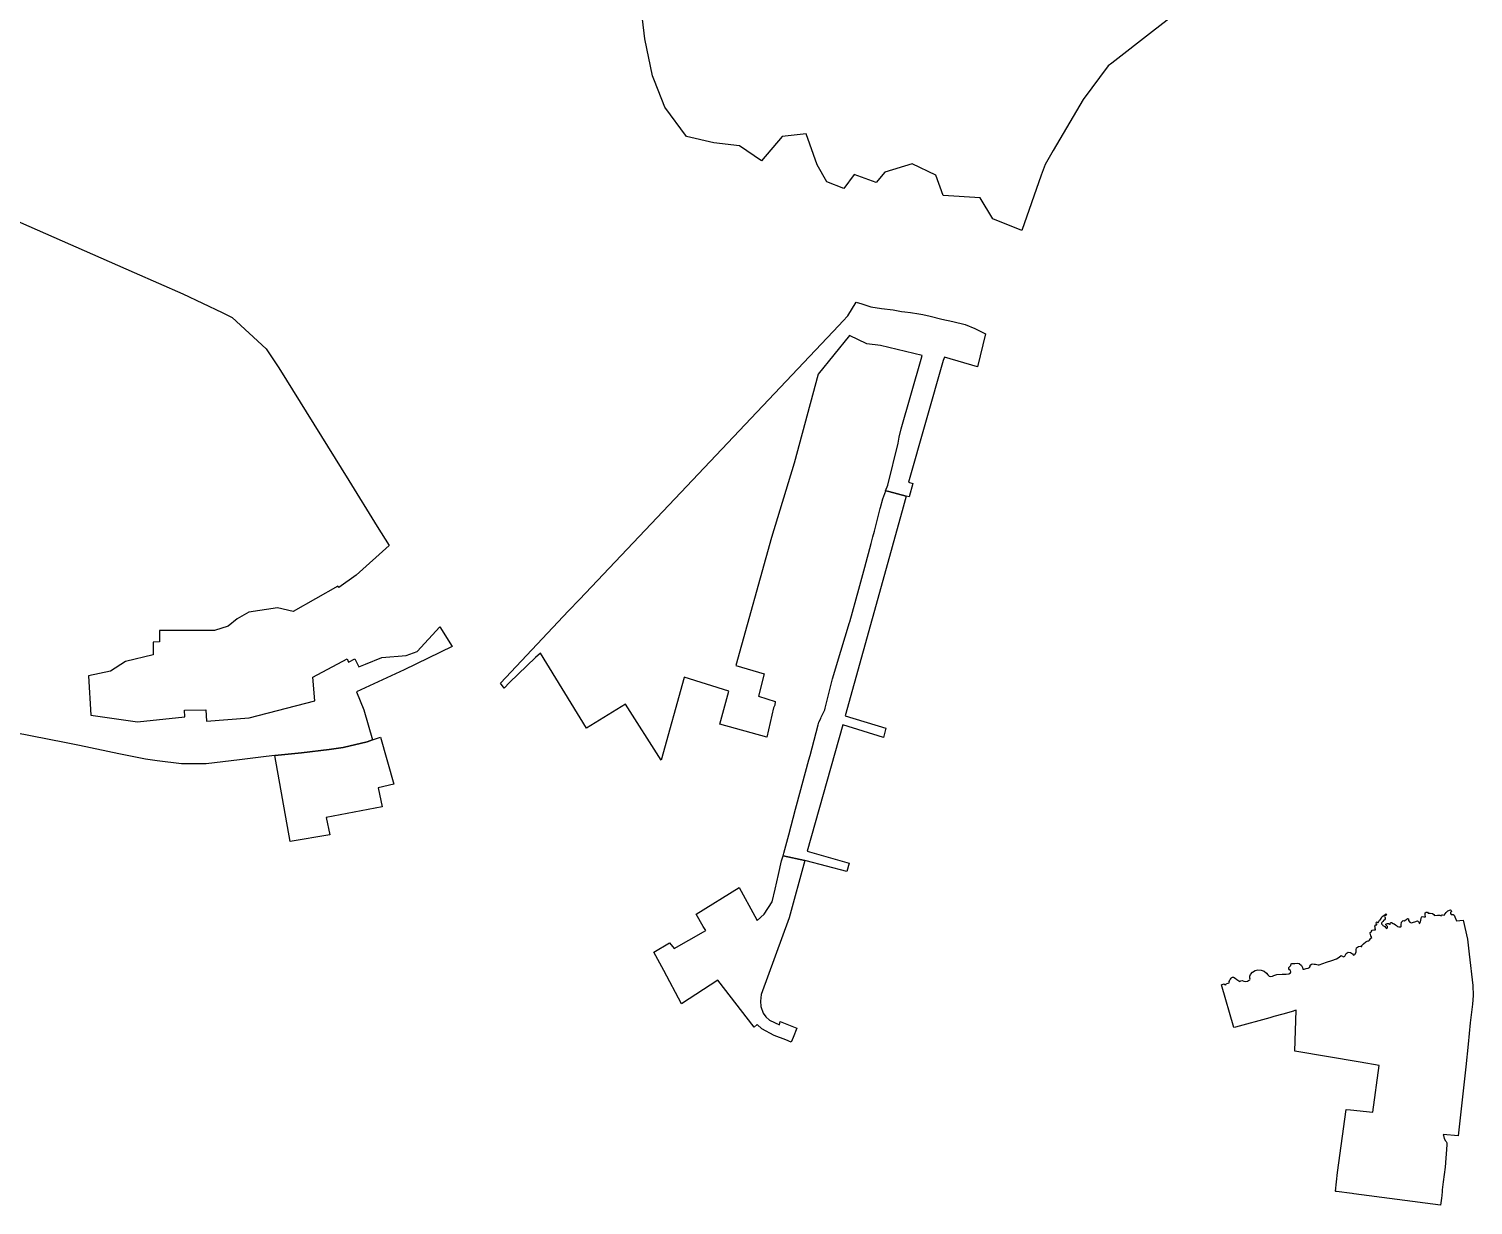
# Model space of a CAD drawing. Header units: inches. Extents: x 280195 to 293923, y 9098893 to 9120289.
# Drawn here: x 283396 to 284969, y 9111748 to 9113029 of the extents above; entities that cross this region are included whole.
import ezdxf

# ---------------------------------------------------------------- set-up
doc = ezdxf.new("R2010")
doc.units = ezdxf.units.IN
doc.header["$MEASUREMENT"] = 0
doc.layers.add('CIS', color=7, linetype='Continuous')

msp = doc.modelspace()

# ---------------------------------------------------------------- linework, layer by layer
at = {"layer": 'CIS'}
for points in [[(284656.2992, 9113054.5024), (284619.7866, 9113026.4565), (284575.3256, 9112991.7672), (284571.6323, 9112988.8856), (284544.1155, 9112952.373), (284522.4197, 9112915.3312), (284511.743, 9112896.8634), (284502.8405, 9112881.4645), (284498.6902, 9112869.7007), (284477.5066, 9112809.6564), (284445.7566, 9112822.3565), (284431.9982, 9112845.1107), (284391.7815, 9112847.7565), (284383.8439, 9112869.9816), (284357.9147, 9112882.1525), (284328.2813, 9112873.1566), (284318.7563, 9112862.0439), (284294.9438, 9112870.5107), (284283.8311, 9112855.1649), (284265.3104, 9112862.5732), (284254.727, 9112881.0941), (284242.5562, 9112914.9607), (284216.6269, 9112911.7858), (284193.8727, 9112885.3274), (284170.0603, 9112901.7316), (284142.0143, 9112904.9066), (284112.3809, 9112911.7858), (284088.5683, 9112944.065), (284077.4597, 9112972.5032), (284075.3392, 9112977.9318), (284066.8725, 9113018.1485), (284056.8183, 9113104.4029)], [(283378.1076, 9112822.4391), (283511.0184, 9112763.9985), (283563.9302, 9112740.7333), (283606.7677, 9112720.1491), (283617.6971, 9112714.8974), (283654.7055, 9112680.682), (283668.577, 9112660.1317), (283744.5432, 9112537.3105), (283775.4368, 9112487.3623), (283788.4285, 9112466.5244), (283752.7021, 9112434.4265), (283733.8902, 9112420.9327), (283732.5409, 9112422.4408), (283683.8839, 9112394.6595), (283666.977, 9112398.7077), (283635.7825, 9112394.1039), (283623.0031, 9112386.8014), (283613.1606, 9112378.7845), (283598.4762, 9112374.1014), (283538.4686, 9112374.022), (283538.3098, 9112361.7982), (283531.563, 9112361.4013), (283531.6423, 9112347.4313), (283501.4798, 9112340.2082), (283485.2079, 9112329.7307), (283461.2366, 9112324.6506), (283463.6972, 9112281.9468), (283514.3915, 9112274.4326), (283565.9323, 9112280.1476), (283565.6149, 9112287.2385), (283589.0041, 9112287.556), (283589.7449, 9112275.1735), (283636.2323, 9112279.0761), (283707.5641, 9112297.2794), (283705.5004, 9112323.1557), (283742.8067, 9112343.317), (283744.3942, 9112339.507), (283751.0617, 9112343.317), (283755.6655, 9112334.5858), (283762.8093, 9112337.2845), (283780.5893, 9112344.7458), (283806.9418, 9112346.6508), (283819.0069, 9112351.2546), (283843.6618, 9112377.9344), (283857.0284, 9112356.4953), (283804.8569, 9112331.3049), (283752.9985, 9112307.3601), (283761.0683, 9112287.5163), (283770.3322, 9112254.861), (283764.6418, 9112252.8879), (283738.448, 9112246.5379), (283723.3667, 9112244.4742), (283693.2042, 9112240.6642), (283664.0847, 9112237.908), (283654.6278, 9112237.013), (283625.5765, 9112233.3617), (283589.2227, 9112228.9166), (283562.5526, 9112228.7579), (283536.0413, 9112232.0917), (283523.0706, 9112233.9975), (283494.1313, 9112239.8704), (283451.2407, 9112248.6381), (283436.6636, 9112251.6179), (283360.5681, 9112266.5013)]]:
    msp.add_lwpolyline(points, dxfattribs=at)
for points in [[(284438.0651, 9112696.9628), (284429.2232, 9112661.0886), (284393.1075, 9112671.8043), (284391.8582, 9112668.1224), (284353.9755, 9112535.5965), (284358.738, 9112534.2471), (284354.9377, 9112519.4358), (284351.4552, 9112520.3498), (284332.6078, 9112525.2964), (284329.2861, 9112525.9493), (284329.1334, 9112525.9793), (284331.6681, 9112532.409), (284342.7214, 9112578.1153), (284343.9002, 9112584.4441), (284345.9804, 9112593.6233), (284367.6945, 9112669.5882), (284368.7819, 9112673.5531), (284323.5232, 9112684.2042), (284308.7065, 9112686.0299), (284289.6565, 9112695.2903), (284255.7898, 9112653.2215), (284229.5229, 9112556.3353), (284204.9125, 9112475.1947), (284166.1463, 9112335.9671), (284197.0156, 9112326.7309), (284190.5716, 9112302.4249), (284209.0156, 9112296.648), (284208.3928, 9112292.8464), (284207.242, 9112289.9725), (284199.731, 9112257.8619), (284148.5777, 9112272.204), (284158.3986, 9112308.1413), (284109.7618, 9112323.1064), (284109.7395, 9112323.0208), (284084.8686, 9112232.7977), (284045.968, 9112293.6935), (284003.5366, 9112267.7361), (283953.3104, 9112349.3246), (283947.8373, 9112344.4649), (283919.7037, 9112317.3979), (283913.9237, 9112311.4221), (283909.8027, 9112316.782), (283983.9892, 9112395.3566), (283995.8737, 9112407.9128), (284106.2048, 9112524.4801), (284278.3318, 9112706.3361), (284282.6539, 9112710.9025), (284288.0333, 9112716.5859), (284297.155, 9112731.571), (284303.2239, 9112729.6998), (284313.1335, 9112726.5146), (284324.8127, 9112724.5681), (284337.1996, 9112723.3294), (284346.5785, 9112721.5598), (284350.0683, 9112721.1074), (284356.134, 9112720.3211), (284365.478, 9112718.7436), (284369.7597, 9112718.0207), (284377.7227, 9112716.2511), (284390.2713, 9112712.8726), (284402.3197, 9112710.4115), (284415.6048, 9112707.194), (284426.2089, 9112702.9793), (284438.0651, 9112696.9628)], [(284285.1948, 9112281.0024), (284329.5153, 9112267.5344), (284326.7544, 9112257.481), (284282.4995, 9112271.1604), (284243.6551, 9112133.7615), (284289.286, 9112120.546), (284286.8533, 9112111.6611), (284242.5769, 9112123.2573), (284241.0723, 9112123.6144), (284217.6073, 9112128.688), (284218.4269, 9112131.417), (284223.7376, 9112151.4152), (284231.1631, 9112179.3769), (284232.2614, 9112183.4768), (284245.5501, 9112233.0802), (284246.8907, 9112238.0845), (284255.7796, 9112271.3186), (284256.5479, 9112274.191), (284258.4952, 9112278.3351), (284259.1049, 9112279.6327), (284262.8942, 9112287.6964), (284263.3247, 9112289.4346), (284271.222, 9112321.3198), (284280.4473, 9112351.5405), (284289.9847, 9112382.7835), (284290.1826, 9112383.5004), (284299.9984, 9112419.0623), (284306.5592, 9112442.8318), (284313.3865, 9112468.9013), (284315.2629, 9112476.0663), (284316.8672, 9112482.192), (284322.6184, 9112504.1524), (284323.2965, 9112506.7417), (284323.6664, 9112508.1542), (284326.0926, 9112517.2891), (284329.2861, 9112525.9493), (284332.6078, 9112525.2964), (284351.4552, 9112520.3498), (284351.4564, 9112520.3295), (284348.1323, 9112508.3219), (284324.2209, 9112421.9462), (284285.1948, 9112281.0024)], [(283723.8481, 9112151.6201), (283680.8797, 9112144.2117), (283664.0847, 9112237.908), (283693.2042, 9112240.6642), (283723.3667, 9112244.4742), (283738.448, 9112246.5379), (283764.6418, 9112252.8879), (283770.3322, 9112254.861), (283779.1368, 9112257.9138), (283793.6982, 9112206.6535), (283776.5532, 9112202.6318), (283780.9982, 9112181.8885), (283719.8264, 9112170.2468), (283723.8481, 9112151.6201)], [(284215.9436, 9112123.1483), (284217.6073, 9112128.688), (284241.0723, 9112123.6144), (284224.0336, 9112061.0865), (284193.699, 9111977.5838), (284192.8391, 9111970.44), (284193.236, 9111964.6192), (284195.7826, 9111957.292), (284198.66, 9111953.3743), (284202.6464, 9111949.6967), (284213.4414, 9111944.7225), (284214.4997, 9111948.215), (284232.4337, 9111941.0618), (284228.3138, 9111930.882), (284226.3137, 9111925.9404), (284220.6417, 9111928.1516), (284207.7264, 9111933.1866), (284194.2855, 9111940.3833), (284189.3819, 9111944.9077), (284185.8894, 9111941.9708), (284146.4399, 9111993.3265), (284106.7524, 9111967.4502), (284087.7817, 9112003.9628), (284076.7485, 9112023.886), (284093.7348, 9112033.8079), (284098.9737, 9112027.6166), (284130.7237, 9112045.8729), (284133.2609, 9112047.397), (284130.6095, 9112051.84), (284122.9424, 9112065.0784), (284169.6976, 9112094.2142), (284186.6465, 9112062.8253), (284189.1971, 9112058.1015), (284196.7378, 9112065.113), (284205.5631, 9112078.6698), (284208.7224, 9112092.2068), (284212.5152, 9112108.4584), (284215.9436, 9112123.1483)], [(284947.0672, 9112064.6708), (284948.324, 9112064.0755), (284949.0516, 9112062.1572), (284950.7714, 9112057.7916), (284957.9813, 9112058.6515), (284962.81, 9112038.0801), (284964.6289, 9112021.731), (284968.4324, 9111987.5446), (284968.8954, 9111976.4982), (284968.3001, 9111967.1716), (284965.6542, 9111946.9309), (284963.4053, 9111923.5814), (284960.9578, 9111898.909), (284952.7414, 9111823.8311), (284936.4519, 9111825.3806), (284936.5204, 9111824.1355), (284937.3155, 9111821.0385), (284938.8559, 9111818.2366), (284939.1346, 9111817.8673), (284939.392, 9111817.5858), (284939.8399, 9111816.9462), (284940.1699, 9111816.2385), (284940.372, 9111815.4842), (284940.44, 9111814.7063), (284940.372, 9111813.9284), (284940.3708, 9111813.922), (284938.533, 9111789.7801), (284936.3275, 9111773.6244), (284935.321, 9111764.8731), (284935.1904, 9111763.2224), (284934.8516, 9111758.943), (284934.602, 9111756.0038), (284933.3947, 9111748.3815), (284933.3862, 9111748.3409), (284838.8384, 9111760.7613), (284837.1602, 9111760.9818), (284820.1037, 9111763.2225), (284819.4912, 9111763.3029), (284819.1486, 9111763.3479), (284821.3595, 9111783.7023), (284830.7731, 9111852.5692), (284835.2933, 9111852.1197), (284859.6825, 9111849.6944), (284866.7572, 9111900.4435), (284845.8563, 9111903.9865), (284774.6679, 9111916.054), (284776.044, 9111960.6309), (284774.9107, 9111960.1026), (284773.7028, 9111959.7789), (284773.1764, 9111959.7061), (284761.6572, 9111956.3218), (284752.0171, 9111953.5704), (284750.7066, 9111953.1964), (284747.4277, 9111952.2606), (284710.0627, 9111942.0129), (284708.4504, 9111941.5706), (284694.8897, 9111988.3313), (284697.2709, 9111989.1911), (284698.66, 9111988.4635), (284699.5861, 9111988.1328), (284700.446, 9111989.6542), (284702.1658, 9111989.9849), (284703.4796, 9111990.6989), (284703.3564, 9111991.9164), (284703.8326, 9111993.742), (284704.7851, 9111994.4961), (284705.5392, 9111995.3295), (284705.9758, 9111996.1232), (284706.7298, 9111996.6789), (284707.8014, 9111996.7186), (284709.9048, 9111995.4882), (284711.7701, 9111994.0595), (284713.6751, 9111992.6704), (284714.6276, 9111991.9561), (284715.858, 9111992.3926), (284717.5645, 9111992.9482), (284719.3505, 9111992.3132), (284721.2158, 9111991.8369), (284723.2399, 9111992.1941), (284724.1527, 9111993.0276), (284725.6937, 9111993.5195), (284725.9783, 9111994.377), (284725.7005, 9111995.5676), (284725.8283, 9111997.4903), (284726.4149, 9111999.3775), (284728.8358, 9112002.0367), (284731.4155, 9112003.9417), (284734.3921, 9112004.6561), (284738.1624, 9112004.1401), (284741.4168, 9112003.1876), (284743.8377, 9112000.9254), (284745.4649, 9111999.1792), (284746.8937, 9111997.7901), (284748.3621, 9111997.1948), (284750.4258, 9111997.6313), (284751.8943, 9111998.3854), (284755.3074, 9111999.3776), (284760.8637, 9111999.6951), (284765.2292, 9111999.8936), (284768.206, 9112000.3301), (284769.9521, 9112001.2033), (284770.3888, 9112002.3542), (284769.9521, 9112003.7433), (284768.8806, 9112004.5767), (284768.3249, 9112005.4498), (284768.2059, 9112006.204), (284768.3019, 9112007.098), (284768.7359, 9112007.5733), (284769.3693, 9112008.2666), (284770.349, 9112009.3392), (284770.9108, 9112010.9251), (284771.3412, 9112011.403), (284772.9287, 9112011.3632), (284774.7146, 9112011.3633), (284777.4928, 9112011.9586), (284779.3979, 9112011.3633), (284782.0965, 9112009.4186), (284783.049, 9112007.2358), (284783.4856, 9112005.2514), (284785.0334, 9112005.2117), (284787.2162, 9112006.1245), (284789.399, 9112006.323), (284790.8675, 9112006.958), (284791.3834, 9112008.1089), (284791.6148, 9112009.5725), (284792.9312, 9112010.6489), (284794.2012, 9112010.9664), (284795.63, 9112010.8473), (284797.0984, 9112010.6489), (284798.805, 9112010.252), (284800.1147, 9112010.0139), (284801.1492, 9112009.9214), (284809.0867, 9112012.8846), (284815.0134, 9112014.5781), (284820.2419, 9112016.527), (284823.0222, 9112018.3912), (284825.3852, 9112019.9755), (284827.8763, 9112018.5957), (284829.1951, 9112019.4463), (284830.6539, 9112022.3356), (284832.6876, 9112023.6796), (284835.2276, 9112023.3622), (284837.6618, 9112021.8805), (284838.6833, 9112020.3905), (284840.096, 9112021.2455), (284841.5776, 9112023.7855), (284841.6835, 9112026.4312), (284842.0894, 9112028.4283), (284844.1515, 9112029.7686), (284845.739, 9112030.1496), (284846.8608, 9112030.0649), (284847.2838, 9112029.857), (284847.644, 9112030.0861), (284847.8981, 9112030.8904), (284849.3585, 9112032.7531), (284852.0207, 9112034.9748), (284853.486, 9112035.9281), (284854.4809, 9112036.0975), (284855.3064, 9112036.0762), (284856.026, 9112036.8172), (284856.7245, 9112037.9178), (284857.6799, 9112039.08), (284858.4602, 9112039.5901), (284858.0792, 9112040.479), (284857.3595, 9112041.5796), (284857.1055, 9112043.019), (284856.788, 9112044.3313), (284856.8819, 9112045.1951), (284857.348, 9112045.5207), (284858.1004, 9112046.0458), (284858.3658, 9112046.5935), (284859.1068, 9112047.5726), (284860.9058, 9112048.2075), (284861.779, 9112047.9958), (284862.4668, 9112048.0487), (284862.4404, 9112048.6308), (284862.3875, 9112049.6627), (284862.3345, 9112051.0122), (284861.8583, 9112052.0704), (284862.1966, 9112053.226), (284862.5727, 9112053.4991), (284863.1813, 9112053.5785), (284863.7414, 9112053.387), (284864.0808, 9112053.6315), (284864.0015, 9112054.1606), (284863.7633, 9112054.6368), (284863.3929, 9112055.219), (284863.5596, 9112056.4), (284864.0015, 9112056.7271), (284864.4248, 9112056.5948), (284864.7158, 9112055.9599), (284865.1259, 9112055.8622), (284865.6948, 9112056.2773), (284866.1711, 9112057.2562), (284866.8593, 9112058.4462), (284867.8644, 9112059.1877), (284868.8169, 9112060.6164), (284869.5667, 9112062.2803), (284870.5787, 9112063.0386), (284872.0525, 9112064.1427), (284873.0562, 9112064.8947), (284873.6321, 9112065.3263), (284873.9498, 9112065.5642), (284874.3732, 9112065.2467), (284874.4261, 9112064.7969), (284874.1615, 9112064.2412), (284873.4471, 9112063.8444), (284872.9179, 9112063.3682), (284872.574, 9112062.4421), (284872.7857, 9112061.8335), (284873.1561, 9112061.516), (284873.2884, 9112060.881), (284873.0238, 9112059.9285), (284872.3623, 9112058.976), (284871.7537, 9112058.5791), (284870.7484, 9112057.1504), (284869.6106, 9112056.1185), (284869.1609, 9112055.4571), (284869.2139, 9112054.7427), (284869.5577, 9112054.24), (284870.2456, 9112053.6842), (284870.5896, 9112052.9435), (284871.1452, 9112052.5466), (284871.8596, 9112052.0439), (284872.6004, 9112051.6206), (284873.5794, 9112050.721), (284874.2673, 9112049.9273), (284874.9695, 9112049.5205), (284875.3521, 9112049.7685), (284875.5902, 9112050.5886), (284875.5373, 9112051.6471), (284874.6641, 9112052.8642), (284874.0027, 9112053.5256), (284873.8596, 9112054.293), (284874.5584, 9112054.7691), (284875.6167, 9112055.1131), (284876.7809, 9112055.0074), (284877.7598, 9112054.1341), (284878.2885, 9112053.9762), (284878.5271, 9112054.1341), (284878.6065, 9112054.8221), (284878.7984, 9112055.6189), (284879.268, 9112055.9333), (284880.0882, 9112056.0657), (284881.8609, 9112055.1131), (284882.9721, 9112054.6104), (284884.2157, 9112053.6843), (284885.3269, 9112052.7848), (284886.5969, 9112051.7264), (284888.0151, 9112051.3983), (284890.0423, 9112051.3529), (284890.5551, 9112051.6629), (284890.5022, 9112053.4621), (284890.9784, 9112056.5313), (284892.5659, 9112058.2247), (284893.8921, 9112057.998), (284895.5647, 9112059.0481), (284896.7466, 9112059.7902), (284897.5401, 9112060.2884), (284898.4926, 9112059.971), (284898.6514, 9112059.1242), (284898.6514, 9112058.2775), (284899.9743, 9112056.2667), (284901.5088, 9112055.6845), (284905.3718, 9112056.69), (284908.441, 9112057.8013), (284909.9226, 9112056.5313), (284910.0456, 9112054.9897), (284910.7164, 9112055.3671), (284911.6689, 9112056.6371), (284911.9335, 9112058.5422), (284912.1981, 9112060.5529), (284912.5502, 9112062.0126), (284913.5739, 9112062.6167), (284915.3731, 9112062.2992), (284916.9077, 9112062.1934), (284916.8547, 9112064.416), (284916.6917, 9112066.7508), (284917.9131, 9112067.485), (284919.2889, 9112067.1675), (284920.0297, 9112066.215), (284922.2522, 9112066.3738), (284924.5806, 9112065.8975), (284926.0623, 9112064.8392), (284926.9089, 9112063.7809), (284930.1369, 9112063.9396), (284932.1477, 9112063.9396), (284933.9468, 9112063.2518), (284934.3173, 9112064.363), (284935.6931, 9112064.363), (284937.4761, 9112064.1416), (284939.4604, 9112067.052), (284941.4448, 9112068.8379), (284944.0907, 9112069.764), (284945.0167, 9112068.9702), (284945.2151, 9112067.9119), (284944.3552, 9112066.9859), (284944.1568, 9112065.7291), (284944.9505, 9112064.8692), (284947.0672, 9112064.6708)]]:
    msp.add_lwpolyline(points, close=True, dxfattribs=at)

doc.saveas('drawing.dxf')
